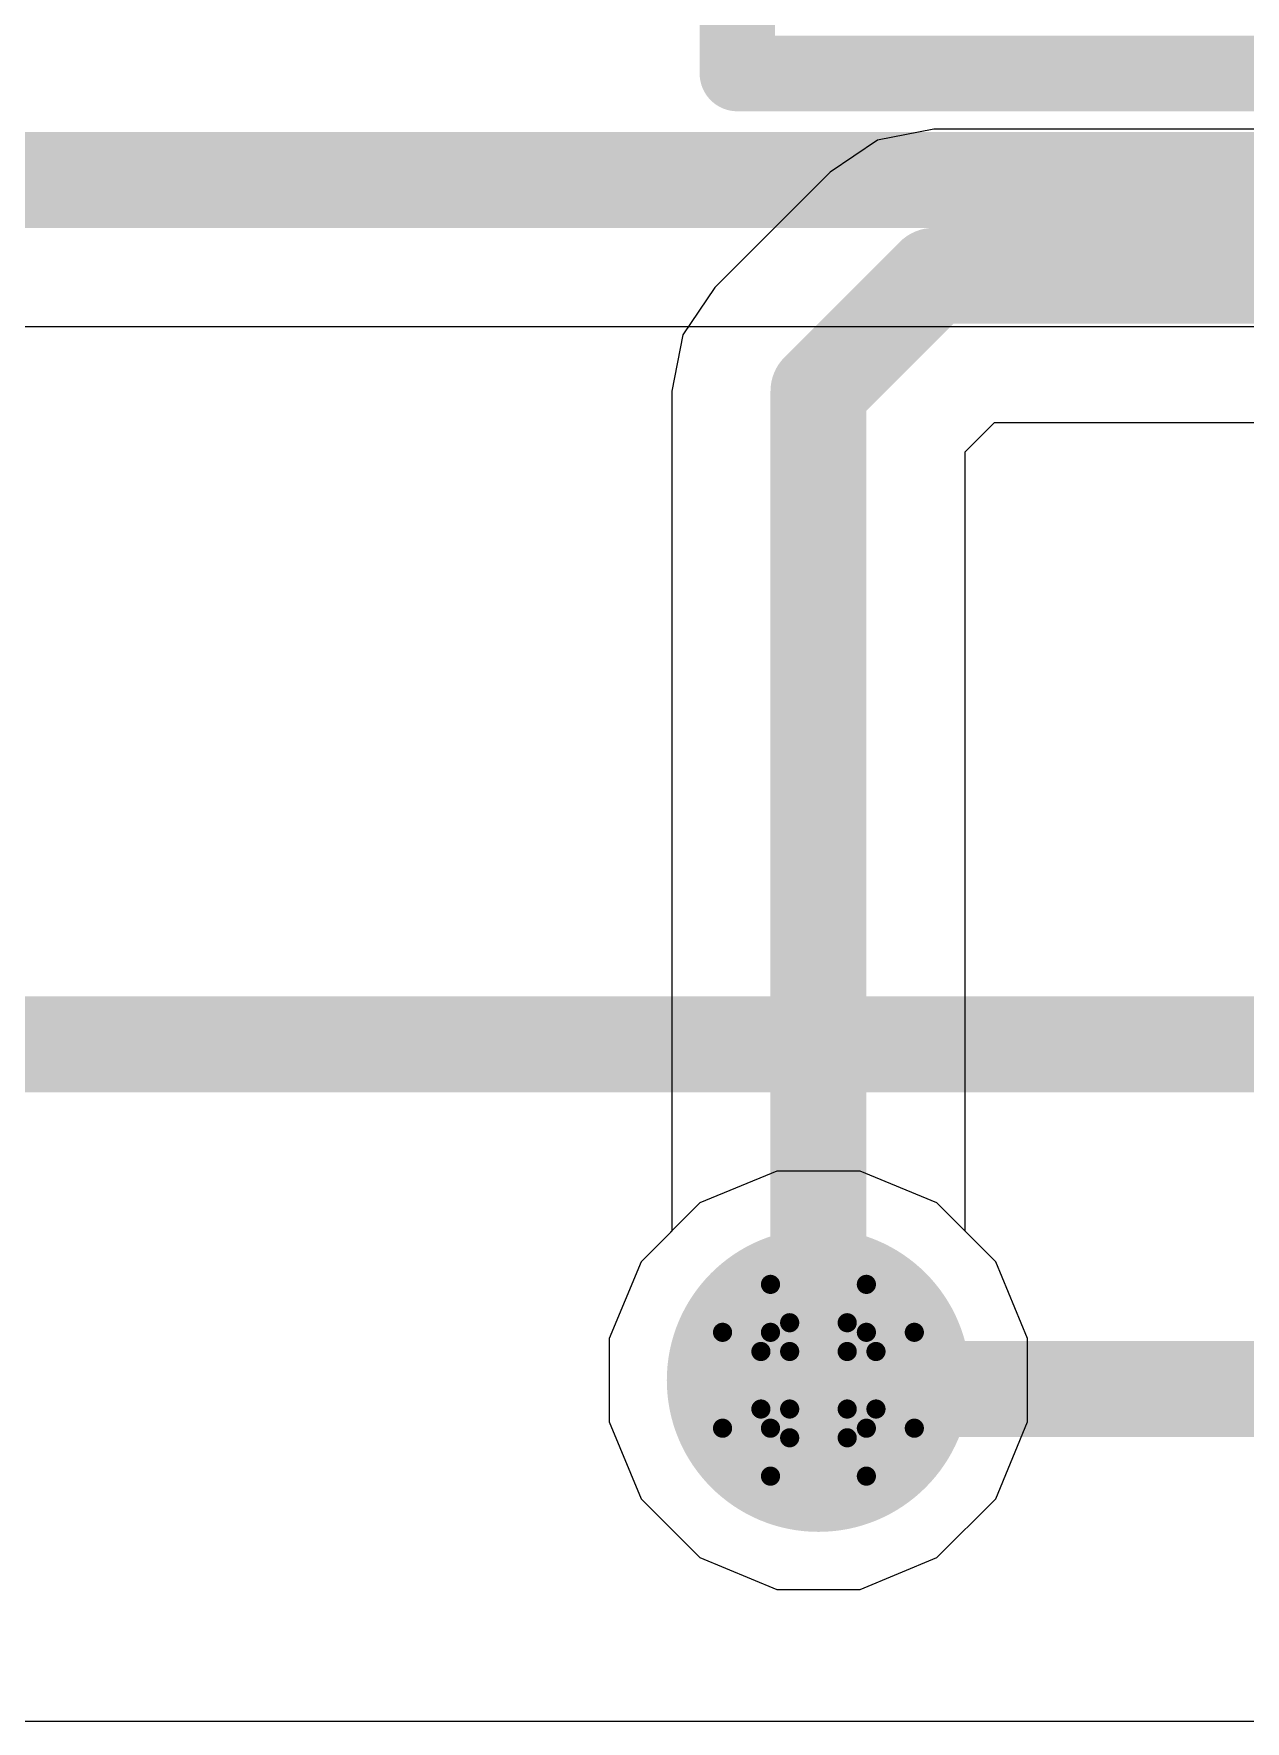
# Model space of a CAD drawing. Header units: inches. Extents: x -3 to 5259, y -3 to 5282.
# Drawn here: x 12.6 to 15.809, y 54.845 to 59.315 of the extents above; entities that cross this region are included whole.
import ezdxf

# ---------------------------------------------------------------- set-up
doc = ezdxf.new("R2010")
doc.units = ezdxf.units.IN
for name, color, linetype in [('Bottom Layer', 5, 'Continuous'), ('Bottom Solder', 6, 'Continuous'), ('Drill Drawing', 1, 'Continuous'), ('Layer 1', 16, 'Continuous'), ('Layer 2', 76, 'Continuous'), ('Multi-Layer', 9, 'Continuous'), ('Pad Holes', 156, 'Continuous'), ('Top Layer', 1, 'Continuous'), ('Top Overlay', 2, 'Continuous'), ('Top Solder', 216, 'Continuous'), ('Via Holes', 16, 'Continuous')]:
    doc.layers.add(name, color=color, linetype=linetype)

# ---------------------------------------------------------------- blocks, each defined once
blk = doc.blocks.new('HDR1X3__191')
at = {"layer": 'Bottom Layer'}
blk.add_hatch(color=5, dxfattribs=at).paths.add_polyline_path([(-0.75, 0.75), (0.75, 0.75), (0.75, -0.75), (-0.75, -0.75)])
h = blk.add_hatch(color=5, dxfattribs=at)
edge = h.paths.add_edge_path()
edge.add_arc((2.54, 0), 0.75, 0, 360)
h = blk.add_hatch(color=5, dxfattribs=at)
edge = h.paths.add_edge_path()
edge.add_arc((5.08, 0), 0.75, 0, 360)
at = {"layer": 'Bottom Solder'}
blk.add_hatch(color=6, dxfattribs=at).paths.add_polyline_path([(-0.8516, 0.8516), (0.8516, 0.8516), (0.8516, -0.8516), (-0.8516, -0.8516)])
h = blk.add_hatch(color=6, dxfattribs=at)
edge = h.paths.add_edge_path()
edge.add_arc((2.54, 0), 0.8516, 0, 360)
h = blk.add_hatch(color=6, dxfattribs=at)
edge = h.paths.add_edge_path()
edge.add_arc((5.08, 0), 0.8516, 0, 360)
at = {"layer": 'Layer 1'}
blk.add_hatch(color=16, dxfattribs=at).paths.add_polyline_path([(-0.75, 0.75), (0.75, 0.75), (0.75, -0.75), (-0.75, -0.75)])
h = blk.add_hatch(color=16, dxfattribs=at)
edge = h.paths.add_edge_path()
edge.add_arc((2.54, 0), 0.75, 0, 360)
h = blk.add_hatch(color=16, dxfattribs=at)
edge = h.paths.add_edge_path()
edge.add_arc((5.08, 0), 0.75, 0, 360)
at = {"layer": 'Layer 2'}
blk.add_hatch(color=76, dxfattribs=at).paths.add_polyline_path([(-0.75, 0.75), (0.75, 0.75), (0.75, -0.75), (-0.75, -0.75)])
h = blk.add_hatch(color=76, dxfattribs=at)
edge = h.paths.add_edge_path()
edge.add_arc((2.54, 0), 0.75, 0, 360)
h = blk.add_hatch(color=76, dxfattribs=at)
edge = h.paths.add_edge_path()
edge.add_arc((5.08, 0), 0.75, 0, 360)
at = {"layer": 'Multi-Layer'}
blk.add_hatch(color=9, dxfattribs=at).paths.add_polyline_path([(-0.75, 0.75), (0.75, 0.75), (0.75, -0.75), (-0.75, -0.75)])
h = blk.add_hatch(color=9, dxfattribs=at)
edge = h.paths.add_edge_path()
edge.add_arc((2.54, 0), 0.75, 0, 360)
h = blk.add_hatch(color=9, dxfattribs=at)
edge = h.paths.add_edge_path()
edge.add_arc((5.08, 0), 0.75, 0, 360)
at = {"layer": 'Pad Holes'}
h = blk.add_hatch(color=7, dxfattribs=at)
edge = h.paths.add_edge_path()
edge.add_arc((0, 0), 0.45, 0, 360)
h = blk.add_hatch(color=7, dxfattribs=at)
edge = h.paths.add_edge_path()
edge.add_arc((2.54, 0), 0.45, 0, 360)
h = blk.add_hatch(color=7, dxfattribs=at)
edge = h.paths.add_edge_path()
edge.add_arc((5.08, 0), 0.45, 0, 360)
at = {"layer": 'Top Layer'}
blk.add_hatch(color=1, dxfattribs=at).paths.add_polyline_path([(-0.75, 0.75), (0.75, 0.75), (0.75, -0.75), (-0.75, -0.75)])
h = blk.add_hatch(color=1, dxfattribs=at)
edge = h.paths.add_edge_path()
edge.add_arc((2.54, 0), 0.75, 0, 360)
h = blk.add_hatch(color=1, dxfattribs=at)
edge = h.paths.add_edge_path()
edge.add_arc((5.08, 0), 0.75, 0, 360)
at = {"layer": 'Top Solder'}
blk.add_hatch(color=216, dxfattribs=at).paths.add_polyline_path([(-0.8516, 0.8516), (0.8516, 0.8516), (0.8516, -0.8516), (-0.8516, -0.8516)])
h = blk.add_hatch(color=216, dxfattribs=at)
edge = h.paths.add_edge_path()
edge.add_arc((2.54, 0), 0.8516, 0, 360)
h = blk.add_hatch(color=216, dxfattribs=at)
edge = h.paths.add_edge_path()
edge.add_arc((5.08, 0), 0.8516, 0, 360)
at = {"layer": 'Top Overlay'}
for points in [[(6.35, 1.27, 0.2, 0.2, 0), (-1.27, 1.27, 0.2, 0.2, 0)], [(-1.27, 1.27, 0.2, 0.2, 0), (-1.27, -1.27, 0.2, 0.2, 0)], [(6.35, 1.27, 0.2, 0.2, 0), (6.35, -1.27, 0.2, 0.2, 0)], [(6.35, -1.27, 0.2, 0.2, 0), (-1.27, -1.27, 0.2, 0.2, 0)]]:
    blk.add_lwpolyline(points, format="xyseb", dxfattribs=at)
for points in [[(-1.32, 1.27, 0.1, 0.1, 1), (-1.22, 1.27, 0.1, 0.1, 1)], [(-1.32, 1.27, 0.1, 0.1, 1), (-1.22, 1.27, 0.1, 0.1, 1)], [(6.3, 1.27, 0.1, 0.1, 1), (6.4, 1.27, 0.1, 0.1, 1)], [(6.3, 1.27, 0.1, 0.1, 1), (6.4, 1.27, 0.1, 0.1, 1)], [(-1.32, -1.27, 0.1, 0.1, 1), (-1.22, -1.27, 0.1, 0.1, 1)], [(-1.32, -1.27, 0.1, 0.1, 1), (-1.22, -1.27, 0.1, 0.1, 1)], [(6.3, -1.27, 0.1, 0.1, 1), (6.4, -1.27, 0.1, 0.1, 1)], [(6.3, -1.27, 0.1, 0.1, 1), (6.4, -1.27, 0.1, 0.1, 1)]]:
    blk.add_lwpolyline(points, format="xyseb", close=True, dxfattribs=at)

msp = doc.modelspace()

# ---------------------------------------------------------------- hatches: boundary and pattern name
at = {"layer": 'Bottom Layer'}
h = msp.add_hatch(color=5, dxfattribs=at)
edge = h.paths.add_edge_path()
edge.add_arc((14.6781, 55.7482), 0.3, 0, 360)
at = {"layer": 'Bottom Solder'}
h = msp.add_hatch(color=6, dxfattribs=at)
edge = h.paths.add_edge_path()
edge.add_arc((14.6781, 55.7482), 0.4016, 0, 360)
at = {"layer": 'Layer 1'}
h = msp.add_hatch(color=16, dxfattribs=at)
edge = h.paths.add_edge_path()
edge.add_arc((14.6781, 55.7482), 0.3, 0, 360)
at = {"layer": 'Layer 2'}
h = msp.add_hatch(color=76, dxfattribs=at)
edge = h.paths.add_edge_path()
edge.add_arc((14.6781, 55.7482), 0.3, 0, 360)
at = {"layer": 'Top Layer'}
h = msp.add_hatch(color=1, dxfattribs=at)
edge = h.paths.add_edge_path()
edge.add_arc((14.6781, 55.7482), 0.3, 0, 360)
at = {"layer": 'Top Solder'}
h = msp.add_hatch(color=216, dxfattribs=at)
edge = h.paths.add_edge_path()
edge.add_arc((14.6781, 55.7482), 0.4016, 0, 360)
at = {"layer": 'Via Holes'}
h = msp.add_hatch(color=7, dxfattribs=at)
edge = h.paths.add_edge_path()
edge.add_arc((14.6781, 55.7482), 0.15, 0, 360)

# ---------------------------------------------------------------- linework, layer by layer
at = {"layer": 'Bottom Layer'}
for p, q in [((4.6648, 58.5395), (29.4175, 58.5395)), ((14.5679, 56.3022), (14.3642, 56.2179)), ((14.7883, 56.3022), (14.5679, 56.3022)), ((14.9919, 56.2179), (14.7883, 56.3022)), ((14.3642, 56.2179), (14.2084, 56.062)), ((15.1477, 56.062), (14.9919, 56.2179)), ((14.2084, 56.062), (14.1241, 55.8584)), ((15.2321, 55.8584), (15.1477, 56.062)), ((14.1241, 55.8584), (14.1241, 55.638)), ((15.2321, 55.638), (15.2321, 55.8584)), ((14.1241, 55.638), (14.2084, 55.4344)), ((15.1477, 55.4344), (15.2321, 55.638)), ((14.2084, 55.4344), (14.3642, 55.2785)), ((14.9919, 55.2785), (15.1477, 55.4344)), ((14.3642, 55.2785), (14.5679, 55.1942)), ((14.7883, 55.1942), (14.9919, 55.2785)), ((14.5679, 55.1942), (14.7883, 55.1942))]:
    msp.add_line(p, q, dxfattribs=at)
msp.add_lwpolyline([(4.5039, 58.928, 0.254, 0.254, 0), (29.8125, 58.928, 0.254, 0.254, 0)], format="xyseb", dxfattribs=at)
at = {"layer": 'Drill Drawing'}
for points in [[(14.5511, 55.8752, 0.0508, 0.0508, 0), (14.5511, 56.0022, 0.0508, 0.0508, 0)], [(14.5511, 56.0022, 0.0508, 0.0508, 0), (14.8051, 56.0022, 0.0508, 0.0508, 0)], [(14.8051, 55.8752, 0.0508, 0.0508, 0), (14.8051, 56.0022, 0.0508, 0.0508, 0)], [(14.6019, 55.8244, 0.0508, 0.0508, 0), (14.6019, 55.9006, 0.0508, 0.0508, 0)], [(14.6019, 55.9006, 0.0508, 0.0508, 0), (14.7543, 55.9006, 0.0508, 0.0508, 0)], [(14.7543, 55.8244, 0.0508, 0.0508, 0), (14.7543, 55.9006, 0.0508, 0.0508, 0)], [(14.4241, 55.6212, 0.0508, 0.0508, 0), (14.4241, 55.8752, 0.0508, 0.0508, 0)], [(14.4241, 55.8752, 0.0508, 0.0508, 0), (14.5511, 55.8752, 0.0508, 0.0508, 0)], [(14.8051, 55.8752, 0.0508, 0.0508, 0), (14.9321, 55.8752, 0.0508, 0.0508, 0)], [(14.9321, 55.6212, 0.0508, 0.0508, 0), (14.9321, 55.8752, 0.0508, 0.0508, 0)], [(14.5257, 55.672, 0.0508, 0.0508, 0), (14.5257, 55.8244, 0.0508, 0.0508, 0)], [(14.5257, 55.8244, 0.0508, 0.0508, 0), (14.6019, 55.8244, 0.0508, 0.0508, 0)], [(14.7543, 55.8244, 0.0508, 0.0508, 0), (14.8305, 55.8244, 0.0508, 0.0508, 0)], [(14.8305, 55.672, 0.0508, 0.0508, 0), (14.8305, 55.8244, 0.0508, 0.0508, 0)], [(14.5257, 55.672, 0.0508, 0.0508, 0), (14.6019, 55.672, 0.0508, 0.0508, 0)], [(14.6019, 55.5958, 0.0508, 0.0508, 0), (14.6019, 55.672, 0.0508, 0.0508, 0)], [(14.7543, 55.672, 0.0508, 0.0508, 0), (14.8305, 55.672, 0.0508, 0.0508, 0)], [(14.7543, 55.5958, 0.0508, 0.0508, 0), (14.7543, 55.672, 0.0508, 0.0508, 0)], [(14.4241, 55.6212, 0.0508, 0.0508, 0), (14.5511, 55.6212, 0.0508, 0.0508, 0)], [(14.5511, 55.4942, 0.0508, 0.0508, 0), (14.5511, 55.6212, 0.0508, 0.0508, 0)], [(14.6019, 55.5958, 0.0508, 0.0508, 0), (14.7543, 55.5958, 0.0508, 0.0508, 0)], [(14.8051, 55.6212, 0.0508, 0.0508, 0), (14.9321, 55.6212, 0.0508, 0.0508, 0)], [(14.8051, 55.4942, 0.0508, 0.0508, 0), (14.8051, 55.6212, 0.0508, 0.0508, 0)], [(14.5511, 55.4942, 0.0508, 0.0508, 0), (14.8051, 55.4942, 0.0508, 0.0508, 0)]]:
    msp.add_lwpolyline(points, format="xyseb", dxfattribs=at)
for points in [[(14.5384, 56.0022, 0.0254, 0.0254, 1), (14.5638, 56.0022, 0.0254, 0.0254, 1)], [(14.5384, 56.0022, 0.0254, 0.0254, 1), (14.5638, 56.0022, 0.0254, 0.0254, 1)], [(14.7924, 56.0022, 0.0254, 0.0254, 1), (14.8178, 56.0022, 0.0254, 0.0254, 1)], [(14.7924, 56.0022, 0.0254, 0.0254, 1), (14.8178, 56.0022, 0.0254, 0.0254, 1)], [(14.5892, 55.9006, 0.0254, 0.0254, 1), (14.6146, 55.9006, 0.0254, 0.0254, 1)], [(14.5892, 55.9006, 0.0254, 0.0254, 1), (14.6146, 55.9006, 0.0254, 0.0254, 1)], [(14.7416, 55.9006, 0.0254, 0.0254, 1), (14.767, 55.9006, 0.0254, 0.0254, 1)], [(14.7416, 55.9006, 0.0254, 0.0254, 1), (14.767, 55.9006, 0.0254, 0.0254, 1)], [(14.4114, 55.8752, 0.0254, 0.0254, 1), (14.4368, 55.8752, 0.0254, 0.0254, 1)], [(14.4114, 55.8752, 0.0254, 0.0254, 1), (14.4368, 55.8752, 0.0254, 0.0254, 1)], [(14.5384, 55.8752, 0.0254, 0.0254, 1), (14.5638, 55.8752, 0.0254, 0.0254, 1)], [(14.5384, 55.8752, 0.0254, 0.0254, 1), (14.5638, 55.8752, 0.0254, 0.0254, 1)], [(14.7924, 55.8752, 0.0254, 0.0254, 1), (14.8178, 55.8752, 0.0254, 0.0254, 1)], [(14.7924, 55.8752, 0.0254, 0.0254, 1), (14.8178, 55.8752, 0.0254, 0.0254, 1)], [(14.9194, 55.8752, 0.0254, 0.0254, 1), (14.9448, 55.8752, 0.0254, 0.0254, 1)], [(14.9194, 55.8752, 0.0254, 0.0254, 1), (14.9448, 55.8752, 0.0254, 0.0254, 1)], [(14.513, 55.8244, 0.0254, 0.0254, 1), (14.5384, 55.8244, 0.0254, 0.0254, 1)], [(14.513, 55.8244, 0.0254, 0.0254, 1), (14.5384, 55.8244, 0.0254, 0.0254, 1)], [(14.5892, 55.8244, 0.0254, 0.0254, 1), (14.6146, 55.8244, 0.0254, 0.0254, 1)], [(14.5892, 55.8244, 0.0254, 0.0254, 1), (14.6146, 55.8244, 0.0254, 0.0254, 1)], [(14.7416, 55.8244, 0.0254, 0.0254, 1), (14.767, 55.8244, 0.0254, 0.0254, 1)], [(14.7416, 55.8244, 0.0254, 0.0254, 1), (14.767, 55.8244, 0.0254, 0.0254, 1)], [(14.8178, 55.8244, 0.0254, 0.0254, 1), (14.8432, 55.8244, 0.0254, 0.0254, 1)], [(14.8178, 55.8244, 0.0254, 0.0254, 1), (14.8432, 55.8244, 0.0254, 0.0254, 1)], [(14.513, 55.672, 0.0254, 0.0254, 1), (14.5384, 55.672, 0.0254, 0.0254, 1)], [(14.513, 55.672, 0.0254, 0.0254, 1), (14.5384, 55.672, 0.0254, 0.0254, 1)], [(14.5892, 55.672, 0.0254, 0.0254, 1), (14.6146, 55.672, 0.0254, 0.0254, 1)], [(14.5892, 55.672, 0.0254, 0.0254, 1), (14.6146, 55.672, 0.0254, 0.0254, 1)], [(14.7416, 55.672, 0.0254, 0.0254, 1), (14.767, 55.672, 0.0254, 0.0254, 1)], [(14.7416, 55.672, 0.0254, 0.0254, 1), (14.767, 55.672, 0.0254, 0.0254, 1)], [(14.8178, 55.672, 0.0254, 0.0254, 1), (14.8432, 55.672, 0.0254, 0.0254, 1)], [(14.8178, 55.672, 0.0254, 0.0254, 1), (14.8432, 55.672, 0.0254, 0.0254, 1)], [(14.4114, 55.6212, 0.0254, 0.0254, 1), (14.4368, 55.6212, 0.0254, 0.0254, 1)], [(14.4114, 55.6212, 0.0254, 0.0254, 1), (14.4368, 55.6212, 0.0254, 0.0254, 1)], [(14.5384, 55.6212, 0.0254, 0.0254, 1), (14.5638, 55.6212, 0.0254, 0.0254, 1)], [(14.5384, 55.6212, 0.0254, 0.0254, 1), (14.5638, 55.6212, 0.0254, 0.0254, 1)], [(14.5892, 55.5958, 0.0254, 0.0254, 1), (14.6146, 55.5958, 0.0254, 0.0254, 1)], [(14.5892, 55.5958, 0.0254, 0.0254, 1), (14.6146, 55.5958, 0.0254, 0.0254, 1)], [(14.7416, 55.5958, 0.0254, 0.0254, 1), (14.767, 55.5958, 0.0254, 0.0254, 1)], [(14.7416, 55.5958, 0.0254, 0.0254, 1), (14.767, 55.5958, 0.0254, 0.0254, 1)], [(14.7924, 55.6212, 0.0254, 0.0254, 1), (14.8178, 55.6212, 0.0254, 0.0254, 1)], [(14.7924, 55.6212, 0.0254, 0.0254, 1), (14.8178, 55.6212, 0.0254, 0.0254, 1)], [(14.9194, 55.6212, 0.0254, 0.0254, 1), (14.9448, 55.6212, 0.0254, 0.0254, 1)], [(14.9194, 55.6212, 0.0254, 0.0254, 1), (14.9448, 55.6212, 0.0254, 0.0254, 1)], [(14.5384, 55.4942, 0.0254, 0.0254, 1), (14.5638, 55.4942, 0.0254, 0.0254, 1)], [(14.5384, 55.4942, 0.0254, 0.0254, 1), (14.5638, 55.4942, 0.0254, 0.0254, 1)], [(14.7924, 55.4942, 0.0254, 0.0254, 1), (14.8178, 55.4942, 0.0254, 0.0254, 1)], [(14.7924, 55.4942, 0.0254, 0.0254, 1), (14.8178, 55.4942, 0.0254, 0.0254, 1)]]:
    msp.add_lwpolyline(points, format="xyseb", close=True, dxfattribs=at)
at = {"layer": 'Layer 1'}
for p, q in [((14.5679, 56.3022), (14.3642, 56.2179)), ((14.7883, 56.3022), (14.5679, 56.3022)), ((14.9919, 56.2179), (14.7883, 56.3022)), ((14.3642, 56.2179), (14.2084, 56.062)), ((15.1477, 56.062), (14.9919, 56.2179)), ((14.2084, 56.062), (14.1241, 55.8584)), ((15.2321, 55.8584), (15.1477, 56.062)), ((14.1241, 55.8584), (14.1241, 55.638)), ((15.2321, 55.638), (15.2321, 55.8584)), ((14.1241, 55.638), (14.2084, 55.4344)), ((15.1477, 55.4344), (15.2321, 55.638)), ((14.2084, 55.4344), (14.3642, 55.2785)), ((14.9919, 55.2785), (15.1477, 55.4344)), ((14.3642, 55.2785), (14.5679, 55.1942)), ((14.7883, 55.1942), (14.9919, 55.2785)), ((14.5679, 55.1942), (14.7883, 55.1942))]:
    msp.add_line(p, q, dxfattribs=at)
at = {"layer": 'Layer 2'}
msp.add_line((12.3134, 54.8449), (25.4904, 54.8449), dxfattribs=at)
for points in [[(11.2426, 56.6382, 0.254, 0.254, 0), (22.528, 56.6382, 0.254, 0.254, 0)], [(14.7014, 55.7249, 0.254, 0.254, 0), (26.0454, 55.7249, 0.254, 0.254, 0)]]:
    msp.add_lwpolyline(points, format="xyseb", dxfattribs=at)
msp.add_lwpolyline([(14.6379, 55.7249, 0.127, 0.127, 1), (14.7649, 55.7249, 0.127, 0.127, 1)], format="xyseb", close=True, dxfattribs=at)
at = {"layer": 'Top Layer'}
for p, q in [((14.9834, 59.0625), (14.8348, 59.0329)), ((18.234, 59.0625), (14.9834, 59.0625)), ((14.8348, 59.0329), (14.7088, 58.9487)), ((14.7088, 58.9487), (14.4034, 58.6433)), ((14.4034, 58.6433), (14.3192, 58.5173)), ((14.3192, 58.5173), (14.2896, 58.3686)), ((14.2896, 58.3686), (14.2896, 56.1432)), ((15.0665, 58.2077), (15.1443, 58.2855)), ((15.1443, 58.2855), (16.9964, 58.2855)), ((15.0665, 56.1432), (15.0665, 58.2077)), ((14.2896, 56.1432), (14.2084, 56.062)), ((15.1477, 56.062), (15.0665, 56.1432)), ((14.2084, 56.062), (14.1241, 55.8584)), ((15.2321, 55.8584), (15.1477, 56.062)), ((14.1241, 55.8584), (14.1241, 55.638)), ((15.2321, 55.638), (15.2321, 55.8584)), ((14.1241, 55.638), (14.2084, 55.4344)), ((15.1477, 55.4344), (15.2321, 55.638)), ((14.2084, 55.4344), (14.3642, 55.2785)), ((14.9919, 55.2785), (15.1477, 55.4344)), ((14.3642, 55.2785), (14.5679, 55.1942)), ((14.7883, 55.1942), (14.9919, 55.2785)), ((14.5679, 55.1942), (14.7883, 55.1942))]:
    msp.add_line(p, q, dxfattribs=at)
for points in [[(14.6781, 58.3686, 0.254, 0.254, 0), (14.9834, 58.674, 0.254, 0.254, 0)], [(14.9834, 58.674, 0.254, 0.254, 0), (18.234, 58.674, 0.254, 0.254, 0)], [(14.6781, 55.7482, 0.254, 0.254, 0), (14.6781, 58.3686, 0.254, 0.254, 0)]]:
    msp.add_lwpolyline(points, format="xyseb", dxfattribs=at)
for points in [[(14.9199, 58.674, 0.127, 0.127, 1), (15.0469, 58.674, 0.127, 0.127, 1)], [(14.9199, 58.674, 0.127, 0.127, 1), (15.0469, 58.674, 0.127, 0.127, 1)], [(14.6146, 58.3686, 0.127, 0.127, 1), (14.7416, 58.3686, 0.127, 0.127, 1)], [(14.6146, 58.3686, 0.127, 0.127, 1), (14.7416, 58.3686, 0.127, 0.127, 1)], [(14.6146, 55.7482, 0.127, 0.127, 1), (14.7416, 55.7482, 0.127, 0.127, 1)]]:
    msp.add_lwpolyline(points, format="xyseb", close=True, dxfattribs=at)

# ---------------------------------------------------------------- block references
at = {"rotation": 180}
msp.add_blockref('HDR1X3__191', (20.8134, 60.4798), dxfattribs=at)

doc.saveas('drawing.dxf')
